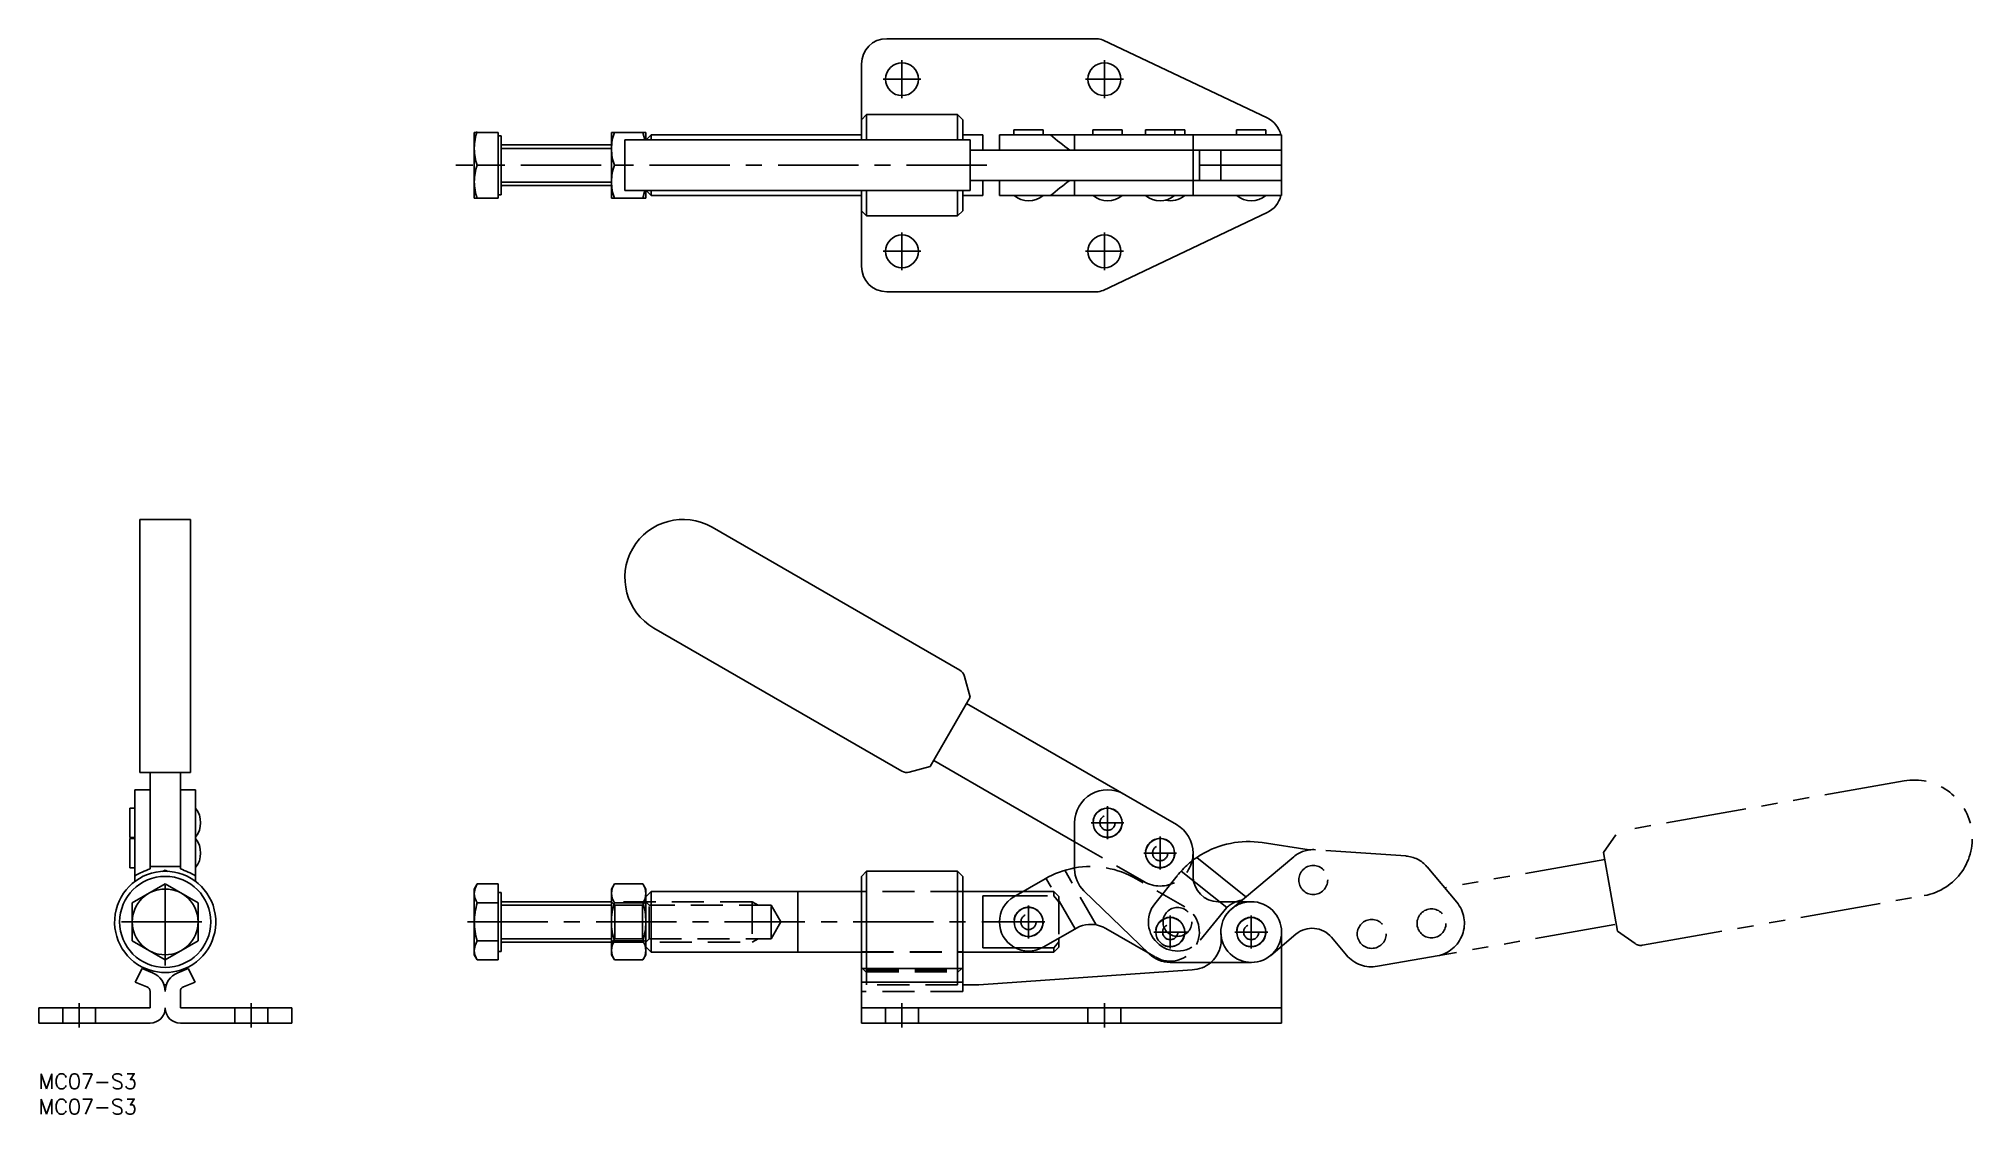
# Model space of a CAD drawing. Extents: x 0 to 382, y -8 to 204.
import ezdxf

# ---------------------------------------------------------------- set-up
doc = ezdxf.new("R2010")
doc.units = 0
doc.header["$LTSCALE"] = 0.5
for name, pattern in [('CENTER', [50.8, 31.75, -6.35, 6.35, -6.35]), ('DASHED', [19.05, 12.7, -6.35]), ('PHANTOM', [63.5, 31.75, -6.35, 6.35, -6.35, 6.35, -6.35])]:
    doc.linetypes.add(name, pattern=pattern)
for name, color, linetype in [('MSM_CENTER', 1, 'CENTER'), ('MSM_CONTINUOUS', 7, 'CONTINUOUS'), ('MSM_DASHED', 4, 'DASHED'), ('MSM_IMAGINARY', 6, 'PHANTOM'), ('MSM_NARROW', 5, 'CONTINUOUS'), ('MSM_PART_NUMBER', 7, 'CONTINUOUS')]:
    doc.layers.add(name, color=color, linetype=linetype)
doc.styles.get("Standard").update_dxf_attribs({"font": 'txt.shx', "height": 3, "bigfont": 'bigfont.shx'})

msp = doc.modelspace()

# ---------------------------------------------------------------- linework, layer by layer
at = {"layer": 'MSM_CENTER'}
for p, q in [((170.57, 192.7), (170.57, 200.2)), ((210.57, 192.7), (210.57, 200.2)), ((166.82, 196.45), (174.32, 196.45)), ((206.82, 196.45), (214.32, 196.45)), ((187.35, 179.45), (82.43, 179.45)), ((170.57, 158.7), (170.57, 166.2)), ((210.57, 158.7), (210.57, 166.2)), ((166.82, 162.45), (174.32, 162.45)), ((206.82, 162.45), (214.32, 162.45)), ((211.18, 46.34), (211.18, 52.84)), ((207.93, 49.59), (214.43, 49.59)), ((221.57, 40.34), (221.57, 46.84)), ((218.32, 43.59), (224.82, 43.59)), ((25, 21.38), (25, 38.62)), ((195.57, 26.75), (195.57, 33.25)), ((223.57, 24.75), (223.57, 31.25)), ((239.57, 24.75), (239.57, 31.25)), ((16.38, 30), (33.63, 30)), ((84.72, 30), (198.77, 30)), ((220.32, 28), (226.82, 28)), ((236.32, 28), (242.82, 28)), ((8, 13.94), (8, 9.14)), ((42, 13.94), (42, 9.14)), ((170.57, 13.94), (170.57, 9.14)), ((210.57, 13.94), (210.57, 9.14))]:
    msp.add_line(p, q, dxfattribs=at)
at = {"layer": 'MSM_CONTINUOUS'}
for p, q in [((209.01, 204.45), (167.57, 204.45)), ((242.71, 188.8), (210.3, 204.16)), ((162.57, 199.45), (162.57, 184.45)), ((163.57, 189.45), (162.57, 188.45)), ((181.57, 189.45), (163.57, 189.45)), ((163.57, 184.45), (163.57, 189.45)), ((182.57, 188.45), (181.57, 189.45)), ((181.57, 184.45), (181.57, 189.45)), ((182.57, 184.45), (182.57, 188.45)), ((86.07, 185.95), (86.07, 172.95)), ((86.07, 185.95), (90.77, 185.95)), ((90.77, 185.95), (90.77, 172.95)), ((91.37, 185.26), (90.77, 185.26)), ((91.37, 185.26), (91.37, 173.63)), ((113.17, 183.45), (91.62, 183.45)), ((113.17, 172.95), (113.17, 185.95)), ((119.97, 185.95), (113.17, 185.95)), ((115.82, 184.45), (115.82, 174.45)), ((184.04, 184.45), (115.82, 184.45)), ((119.39, 185.95), (119.78, 184.45)), ((119.97, 184.45), (119.97, 185.95)), ((121.03, 185.45), (120.03, 184.45)), ((162.57, 185.45), (121.03, 185.45)), ((121.03, 184.45), (121.03, 185.45)), ((186.57, 185.45), (182.57, 185.45)), ((184.04, 174.45), (184.04, 184.45)), ((186.57, 185.45), (186.57, 182.45)), ((189.82, 185.45), (189.82, 182.45)), ((245.57, 185.45), (189.82, 185.45)), ((192.67, 186.45), (192.67, 185.45)), ((198.47, 186.45), (192.67, 186.45)), ((198.47, 185.45), (198.47, 186.45)), ((204.68, 185.45), (204.68, 182.45)), ((208.28, 186.45), (208.28, 185.45)), ((208.28, 186.45), (214.08, 186.45)), ((214.08, 185.45), (214.08, 186.45)), ((218.67, 186.45), (218.67, 185.45)), ((218.67, 186.45), (226.47, 186.45)), ((224.47, 185.45), (224.47, 186.45)), ((226.47, 185.45), (226.47, 186.45)), ((228.07, 185.45), (228.07, 173.45)), ((236.67, 186.45), (236.67, 185.45)), ((236.67, 186.45), (242.47, 186.45)), ((242.47, 185.45), (242.47, 186.45)), ((245.57, 173.45), (245.57, 185.45)), ((245.57, 182.45), (184.04, 182.45)), ((229.32, 176.45), (229.32, 182.45)), ((233.57, 182.45), (233.57, 176.45)), ((86.65, 179.45), (90.77, 179.45)), ((115.82, 179.45), (113.75, 179.45)), ((245.57, 176.45), (184.04, 176.45)), ((186.57, 176.45), (186.57, 173.45)), ((189.82, 176.45), (189.82, 173.45)), ((204.68, 173.45), (204.68, 176.45)), ((245.57, 179.45), (229.32, 179.45)), ((90.77, 172.95), (86.07, 172.95)), ((90.77, 173.63), (91.37, 173.63)), ((91.62, 175.45), (113.17, 175.45)), ((113.17, 172.95), (119.97, 172.95)), ((184.04, 174.45), (115.82, 174.45)), ((119.79, 174.45), (119.39, 172.95)), ((119.97, 172.95), (119.97, 174.45)), ((120.03, 174.45), (121.03, 173.45)), ((121.03, 173.45), (121.03, 174.45)), ((121.03, 173.45), (162.57, 173.45)), ((162.57, 174.45), (162.57, 159.45)), ((163.57, 169.45), (163.57, 174.45)), ((181.57, 169.45), (181.57, 174.45)), ((182.57, 170.45), (182.57, 174.45)), ((182.57, 173.45), (186.57, 173.45)), ((245.57, 173.45), (189.82, 173.45)), ((162.57, 170.45), (163.57, 169.45)), ((163.57, 169.45), (181.57, 169.45)), ((181.57, 169.45), (182.57, 170.45)), ((210.3, 154.74), (242.71, 170.09)), ((209.01, 154.45), (167.57, 154.45)), ((30, 109.5), (20, 109.5)), ((20, 109.5), (20, 59.79)), ((30, 109.5), (30, 59.79)), ((182.01, 79.71), (133.07, 107.96)), ((121.57, 88.04), (170.51, 59.79)), ((184.04, 74.39), (182.94, 78.49)), ((176.13, 60.69), (184.04, 74.39)), ((224.82, 49.22), (183.33, 73.17)), ((176.83, 61.91), (204.68, 45.84)), ((20, 59.79), (20, 59.52)), ((20, 59.52), (30, 59.52)), ((22, 59.52), (22, 40.46)), ((28, 59.52), (28, 40.46)), ((30, 59.79), (30, 59.52)), ((172.02, 59.59), (176.13, 60.69)), ((22, 56.09), (19, 56.09)), ((19, 56.09), (19, 38)), ((31, 56.09), (28, 56.09)), ((31, 56.09), (31, 38)), ((19, 52.49), (18, 52.49)), ((18, 46.69), (18, 52.49)), ((18, 46.69), (19, 46.69)), ((19, 46.49), (18, 46.49)), ((18, 40.69), (18, 46.49)), ((204.68, 49.59), (204.68, 40.45)), ((228.07, 39), (228.07, 43.59)), ((18, 40.69), (19, 40.69)), ((28, 40.94), (22, 40.94)), ((25, 40.2), (24.49, 39.99)), ((25.51, 39.99), (25, 40.2)), ((25, 40), (25, 40.2)), ((163.57, 40), (162.57, 39)), ((162.57, 39), (162.57, 10)), ((181.57, 40), (163.57, 40)), ((163.57, 20.8), (163.57, 40)), ((182.57, 39), (181.57, 40)), ((181.57, 20.8), (181.57, 40)), ((182.57, 16.28), (182.57, 39)), ((198.83, 38.53), (192.69, 34.98)), ((18.5, 33.75), (25, 37.51)), ((25, 37.51), (31.5, 33.75)), ((86.65, 37.51), (86.07, 36.5)), ((86.23, 36.59), (86.07, 35.63)), ((86.07, 36.5), (86.07, 35.63)), ((86.07, 35.63), (86.07, 30)), ((86.65, 37.51), (86.23, 36.59)), ((86.65, 37.51), (90.77, 37.51)), ((90.77, 37.51), (90.77, 33.75)), ((91.37, 35.82), (90.77, 35.82)), ((91.37, 35.82), (91.37, 24.18)), ((113.75, 37.51), (113.17, 36.5)), ((113.17, 35.63), (113.17, 36.5)), ((113.17, 30), (113.17, 35.63)), ((113.33, 34.67), (113.17, 35.63)), ((113.75, 33.75), (113.33, 34.67)), ((119.39, 37.51), (113.75, 37.51)), ((119.97, 36.5), (119.39, 37.51)), ((119.39, 37.51), (119.81, 36.59)), ((119.81, 36.59), (119.97, 35.63)), ((119.97, 35.63), (119.97, 36.5)), ((121.03, 36), (119.97, 34.94)), ((119.97, 30), (119.97, 35.63)), ((162.57, 36), (121.03, 36)), ((121.03, 24), (121.03, 36)), ((194.35, 36), (182.57, 36)), ((186.57, 35.13), (192.95, 35.13)), ((186.57, 35.13), (186.57, 24.87)), ((206.51, 36.13), (219.4, 23.68)), ((18.5, 26.25), (18.5, 33.75)), ((31.5, 33.75), (31.5, 26.25)), ((86.65, 33.75), (90.77, 33.75)), ((90.77, 33.75), (90.77, 26.25)), ((113.17, 34), (91.62, 34)), ((119.39, 33.75), (113.75, 33.75)), ((239.57, 34), (233.07, 34)), ((86.07, 30), (86.07, 24.37)), ((113.17, 24.37), (113.17, 30)), ((119.97, 24.37), (119.97, 30)), ((198.44, 25.02), (205.66, 29.11)), ((201.57, 25), (201.57, 26.82)), ((210.83, 28.71), (219.18, 23.89)), ((245.57, 28), (245.57, 10)), ((25, 22.49), (18.5, 26.25)), ((31.5, 26.25), (25, 22.49)), ((86.23, 25.33), (86.07, 24.37)), ((86.07, 24.37), (86.07, 23.5)), ((86.07, 23.5), (86.65, 22.49)), ((86.65, 26.25), (86.23, 25.33)), ((86.65, 26.25), (90.77, 26.25)), ((90.77, 26.25), (90.77, 22.49)), ((90.77, 24.18), (91.37, 24.18)), ((91.62, 26), (113.17, 26)), ((113.17, 23.5), (113.17, 24.37)), ((113.33, 23.41), (113.17, 24.37)), ((113.17, 23.5), (113.75, 22.49)), ((113.75, 22.49), (113.33, 23.41)), ((119.39, 26.25), (113.75, 26.25)), ((119.39, 26.25), (119.81, 25.33)), ((119.39, 22.49), (119.97, 23.5)), ((119.81, 25.33), (119.97, 24.37)), ((119.97, 25.06), (121.03, 24)), ((119.97, 23.5), (119.97, 24.37)), ((121.03, 24), (162.57, 24)), ((182.57, 24), (200.57, 24)), ((192.96, 24.87), (186.57, 24.87)), ((200.57, 24.87), (198.17, 24.87)), ((201.57, 26.08), (200.57, 24.87)), ((200.57, 24), (201.57, 25)), ((200.57, 24), (200.57, 24.87)), ((19.08, 18.11), (20.44, 20.8)), ((20.44, 20.8), (22.5, 19.97)), ((22, 20.17), (22, 20.46)), ((27.5, 19.97), (29.56, 20.8)), ((28, 20.46), (28, 20.17)), ((29.56, 20.8), (30.92, 18.11)), ((86.65, 22.49), (90.77, 22.49)), ((119.39, 22.49), (113.75, 22.49)), ((162.57, 21), (162.77, 20.8)), ((182.57, 20.8), (162.57, 20.8)), ((182.37, 20.8), (182.57, 21)), ((227.88, 20.54), (185.78, 17.6)), ((223.57, 22), (239.57, 22)), ((21.39, 17.19), (19.08, 18.11)), ((22, 13), (22, 16.28)), ((25.23, 17.6), (24.77, 17.6)), ((28, 16.28), (28, 13)), ((30.92, 18.11), (28.61, 17.19)), ((182.57, 18.11), (162.57, 18.11)), ((185.78, 17.6), (182.57, 17.6)), ((0, 13), (0, 10)), ((0, 13), (22, 13)), ((28, 13), (50, 13)), ((50, 13), (50, 10)), ((162.57, 13), (245.57, 13)), ((0, 10), (22, 10)), ((28, 10), (50, 10)), ((162.57, 10), (245.57, 10))]:
    msp.add_line(p, q, dxfattribs=at)
for centre, radius in [((170.57, 196.45), 3.25), ((210.57, 196.45), 3.25), ((170.57, 162.45), 3.25), ((210.57, 162.45), 3.25), ((211.18, 49.59), 2.86), ((221.57, 43.59), 2.86), ((25, 30), 9), ((25, 30), 6.5), ((195.57, 30), 2.86), ((223.57, 28), 2.86), ((239.57, 28), 2.86)]:
    msp.add_circle(centre, radius, dxfattribs=at)
for centre, radius, start, end in [((167.57, 199.45), 5, 90, 180), ((209.01, 201.45), 3, 64.65, 90), ((240.57, 184.29), 5, 13.446, 64.65), ((95.92, 182.78), 9.85, 160.2272, 179.5167), ((91.62, 183.7), 0.25, 180, 270), ((123.02, 182.61), 9.85, 160.2272, 179.5167), ((252.3, 248.39), 81.9, 230.217, 233.6203), ((95.92, 182.78), 9.85, 180.4833, 199.7728), ((123.02, 182.78), 9.85, 180.4833, 199.7728), ((95.92, 176.11), 9.85, 160.2272, 179.5167), ((95.92, 176.28), 9.85, 180.4833, 199.7728), ((123.02, 176.11), 9.85, 160.2272, 179.5167), ((123.02, 176.28), 9.85, 180.4833, 199.7728), ((252.3, 110.51), 81.9, 126.3797, 129.783), ((91.62, 175.2), 0.25, 90, 180), ((195.57, 177.05), 4.6, 231.5, 308.5), ((211.18, 177.05), 4.6, 231.5, 308.5), ((221.57, 177.05), 4.6, 231.5, 308.5), ((223.57, 177.05), 4.6, 257.4441, 308.5), ((239.57, 177.05), 4.6, 231.5, 308.5), ((240.57, 174.61), 5, 295.35, 346.554), ((167.57, 159.45), 5, 180, 270), ((209.01, 157.45), 3, 270, 295.35), ((127.32, 98), 11.5, 60, 240), ((181.01, 77.98), 2, 15, 60), ((171.51, 61.52), 2, 240, 285), ((211.18, 49.59), 6.5, 60, 180), ((27.4, 49.59), 4.6, 321.5, 38.5), ((27.4, 43.59), 4.6, 321.5, 38.5), ((221.57, 43.59), 6.5, 360, 60), ((25, 30), 10, 287.4576, 252.5424), ((26.59, 26.43), 14.76, 108.1119, 120.9349), ((23.41, 26.43), 14.76, 59.0651, 71.8881), ((207.83, 22.94), 18, 100.1062, 120), ((210.68, 40.45), 6, 180, 225.9983), ((233.07, 39), 5, 180, 270), ((89.64, 35.71), 3.57, 181.2428, 213.1414), ((116.74, 35.55), 3.57, 146.8586, 178.7572), ((116.39, 35.71), 3.57, 326.8586, 358.7572), ((195.57, 30), 5.75, 120, 300), ((99.76, 29.8), 13.69, 163.2349, 179.1772), ((91.62, 34.25), 0.25, 180, 270), ((126.42, 29.87), 13.26, 162.9733, 179.4387), ((106.7, 29.87), 13.27, 0.5646, 17.0233), ((239.57, 28), 6, 270, 90), ((99.3, 30.13), 13.23, 180.5455, 197.0425), ((126.81, 30.19), 13.65, 180.7985, 196.7894), ((106.32, 30.19), 13.64, 343.207, 359.2051), ((207.83, 23.52), 6, 64.9476, 111.1986), ((207.83, 23.52), 6, 60, 64.9476), ((89.64, 24.45), 3.57, 181.2428, 213.1414), ((91.62, 25.75), 0.25, 90, 180), ((116.74, 24.29), 3.57, 146.8586, 178.7572), ((116.39, 24.45), 3.57, 326.8586, 358.7572), ((223.57, 28), 6, 225.9983, 270), ((25, 30), 10, 252.5424, 287.4576), ((21.02, 16.28), 3.98, 360, 68.1), ((28.98, 16.28), 3.98, 111.9, 180), ((227.66, 26.54), 6, 272.1349, 310.8288), ((21.02, 16.28), 0.98, 0, 68.1), ((28.98, 16.28), 0.98, 111.9, 180), ((22, 13), 3, 270, 0), ((28, 13), 3, 180, 270)]:
    msp.add_arc(centre, radius, start, end, dxfattribs=at)
at = {"layer": 'MSM_DASHED'}
for p, q in [((204.68, 45.84), (218.32, 37.96)), ((204.79, 28.62), (199.01, 38.63)), ((208.95, 29.41), (202.73, 40.2)), ((226.44, 32.98), (216.83, 38.53)), ((182.57, 36), (162.57, 36)), ((170.97, 35.94), (170.98, 35.94)), ((192.95, 35.13), (200.57, 35.13)), ((200.57, 36), (194.35, 36)), ((200.57, 35.13), (200.57, 36)), ((201.57, 35), (200.57, 36)), ((200.57, 35.13), (201.14, 34.45)), ((201.14, 34.45), (201.57, 33.92)), ((201.57, 33.92), (201.57, 35)), ((140.97, 34), (113.17, 34)), ((113.84, 33.32), (113.17, 34)), ((113.84, 30), (113.84, 33.32)), ((119.29, 33.32), (113.84, 33.32)), ((119.97, 34), (119.29, 33.32)), ((119.29, 30), (119.29, 33.32)), ((120.64, 33.32), (119.97, 34)), ((120.64, 26.68), (120.64, 33.32)), ((144.72, 33.32), (120.64, 33.32)), ((140.97, 34), (140.97, 26)), ((142.14, 33.32), (140.97, 34)), ((144.72, 26.68), (144.72, 33.32)), ((146.63, 30), (144.72, 33.32)), ((201.57, 33.92), (201.57, 26.82)), ((113.84, 26.68), (113.84, 30)), ((119.29, 26.68), (119.29, 30)), ((144.72, 26.68), (146.63, 30)), ((113.17, 26), (113.84, 26.68)), ((113.17, 26), (140.97, 26)), ((113.84, 26.68), (119.29, 26.68)), ((119.29, 26.68), (119.97, 26)), ((119.97, 26), (120.64, 26.68)), ((120.64, 26.68), (144.72, 26.68)), ((140.97, 26), (142.14, 26.68)), ((162.57, 24.06), (182.57, 24.06)), ((162.57, 24), (182.57, 24)), ((198.17, 24.87), (192.96, 24.87)), ((219.18, 23.89), (220.69, 23.02)), ((162.77, 20.8), (163.57, 20)), ((163.57, 20.46), (163.57, 20.8)), ((163.57, 20.46), (181.57, 20.46)), ((163.57, 20.46), (163.57, 20.17)), ((163.57, 20.17), (181.57, 20.17)), ((163.57, 20.17), (163.57, 19.97)), ((163.57, 19.97), (163.57, 17.6)), ((181.57, 20.46), (181.57, 20.8)), ((181.57, 20), (182.37, 20.8)), ((181.57, 20.46), (181.57, 20.17)), ((181.57, 20.17), (181.57, 19.97)), ((181.57, 19.97), (181.57, 17.6)), ((182.57, 16.28), (162.57, 16.28)), ((181.57, 17.6), (163.57, 17.6)), ((4.75, 13), (4.75, 10)), ((11.25, 10), (11.25, 13)), ((38.75, 13), (38.75, 10)), ((45.25, 10), (45.25, 13)), ((167.32, 13), (167.32, 10)), ((173.82, 10), (173.82, 13)), ((207.32, 13), (207.32, 10)), ((213.82, 10), (213.82, 13))]:
    msp.add_line(p, q, dxfattribs=at)
for centre, radius in [((211.18, 49.59), 2.9), ((211.18, 49.59), 1.5), ((221.57, 43.59), 2.9), ((221.57, 43.59), 1.5), ((195.57, 30), 2.9), ((195.57, 30), 1.5), ((223.57, 28), 2.9), ((239.57, 28), 2.9), ((223.57, 28), 1.5), ((239.57, 28), 1.5)]:
    msp.add_circle(centre, radius, dxfattribs=at)
for centre, radius, start, end in [((221.57, 43.59), 6.5, 240, 0), ((207.83, 22.94), 18, 60, 100.1062), ((223.57, 28), 5.75, 240, 60), ((239.57, 28), 6, 90, 186.3085), ((227.66, 26.54), 6, 310.8288, 7.6691)]:
    msp.add_arc(centre, radius, start, end, dxfattribs=at)
at = {"layer": 'MSM_IMAGINARY'}
for p, q in [((368.55, 57.85), (312.9, 48.04)), ((311.61, 47.22), (309.17, 43.74)), ((238.5, 34.94), (228.82, 42.71)), ((247.97, 42.88), (235.71, 32.6)), ((251, 44.23), (241.73, 45.66)), ((270.12, 43.02), (252.24, 44.27)), ((309.42, 42.35), (277.76, 36.76)), ((309.17, 43.74), (311.92, 28.16)), ((224.96, 39.13), (220.52, 33.6)), ((234.74, 32.83), (225.74, 40.05)), ((280.17, 33.89), (274.3, 40.89)), ((149.97, 24), (149.97, 36)), ((316.9, 25.39), (372.54, 35.2)), ((229.49, 26.4), (234.74, 32.83)), ((243.42, 23.4), (248.4, 27.58)), ((255.45, 26.97), (258.4, 23.45)), ((264.5, 21.23), (311.68, 29.54)), ((311.92, 28.16), (315.4, 25.72))]:
    msp.add_line(p, q, dxfattribs=at)
for centre in [(251.82, 38.28), (225, 30), (239.57, 28), (275.19, 29.71), (263.38, 27.63)]:
    msp.add_circle(centre, 2.86, dxfattribs=at)
for centre, radius, start, end in [((370.54, 46.52), 11.5, 280, 100), ((238.99, 27.87), 18, 81.2478, 121.354), ((238.99, 27.87), 18, 121.354, 141.2478), ((251.82, 38.28), 6, 85.9983, 130), ((269.7, 37.03), 6, 40, 85.9983), ((225, 30), 5.75, 141.2478, 321.2478), ((239.57, 28), 6, 130, 310), ((238.79, 28.4), 6, 99.8693, 132.4464), ((275.19, 29.71), 6.5, 280, 40), ((251.62, 23.75), 5, 40, 130), ((263.38, 27.63), 6.5, 220, 280), ((316.55, 27.36), 2, 235, 280)]:
    msp.add_arc(centre, radius, start, end, dxfattribs=at)
at = {"layer": 'MSM_NARROW'}
for p, q in [((113.17, 182.77), (91.37, 182.77)), ((113.17, 176.11), (91.37, 176.12)), ((113.17, 33.32), (91.37, 33.32)), ((113.17, 26.68), (91.37, 26.68))]:
    msp.add_line(p, q, dxfattribs=at)

# ---------------------------------------------------------------- texts
at = {"layer": 'MSM_PART_NUMBER'}
for p in [(0, -3), (0, -8)]:
    msp.add_text('MC07-S3', height=3, dxfattribs=at).set_placement(p)

doc.saveas('drawing.dxf')
